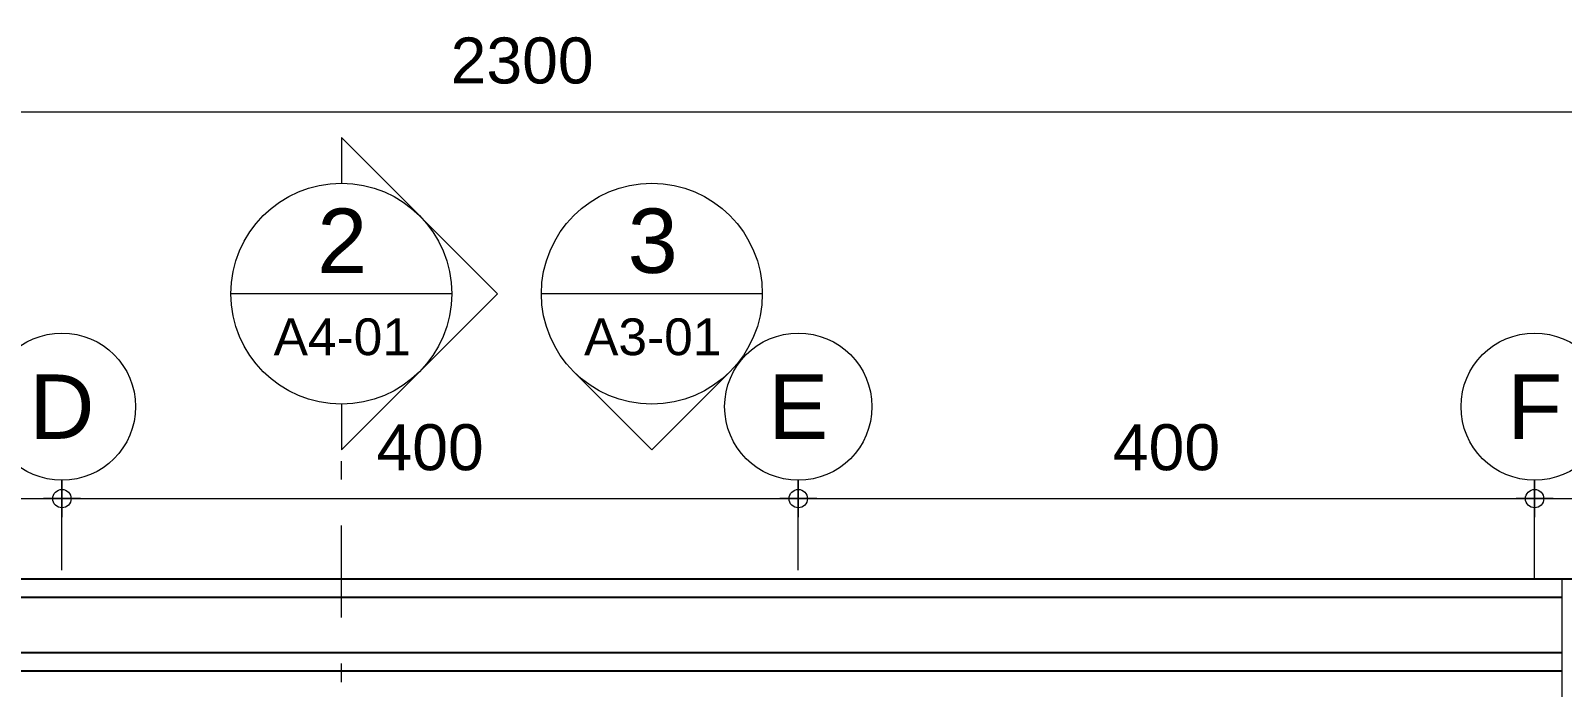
# Model space of a CAD drawing. Header units: millimetres. Extents: x -11 to 1625, y -267 to 180.
# Drawn here: x 1347.77 to 1356.09, y 142.07 to 145.64 of the extents above; entities that cross this region are included whole.
import ezdxf
from ezdxf.enums import TextEntityAlignment as Align

# ---------------------------------------------------------------- set-up
doc = ezdxf.new("R2010")
doc.units = ezdxf.units.MM
doc.linetypes.add('DASHDOT', pattern=[1, 0.5, -0.25, 0, -0.25])
for name, color, linetype, lineweight in [('lan', 7, 'Continuous', 15), ('not', 7, 'Continuous', 20), ('u', 6, 'Continuous', 20)]:
    doc.layers.add(name, color=color, linetype=linetype, lineweight=lineweight)
doc.styles.add('S', font='SIMPLEX', dxfattribs={"width": 1.1})
doc.styles.get("Standard").update_dxf_attribs({"font": 'ARIALUNI.TTF'})
doc.dimstyles.new('SK100', dxfattribs={"dimtxt": 0.25, "dimasz": 0.1, "dimexe": 0.1, "dimexo": 0, "dimgap": 0.15, "dimtad": 1, "dimdec": 0, "dimlfac": 100, "dimzin": 12, "dimdsep": 46, "dimtxsty": 'Standard', "dimblk": 'BULAT', "dimcen": 0.1, "dimclrd": 256, "dimclre": 256, "dimclrt": 256, "dimadec": 0, "dimazin": 3, "dimtfac": 1, "dimtdec": 0, "dimtofl": 0, "dimtmove": 0, "dimatfit": 3, "dimldrblk": 'BULAT', "dimfxl": 0, "dimtolj": 1, "dimtzin": 0, "dimlwd": -1, "dimlwe": -1, "dimarcsym": 0})

# ---------------------------------------------------------------- blocks, each defined once
blk = doc.blocks.new('BULAT')
for p, q in [((0, -1), (0, 1)), ((-1, 0), (1, 0))]:
    blk.add_line(p, q)
blk.add_circle((0, 0), 0.5)
blk = doc.blocks.new('*D1372')
at = {"layer": 'Defpoints', "color": 0, "ltscale": 0.15}
for p in [(1347.9393, 143.0929), (1344.9393, 142.7044), (1347.9393, 142.7044)]:
    blk.add_point(p, dxfattribs=at)
at = {"layer": 'u', "ltscale": 0.15}
for p, q in [((1344.9393, 142.7044), (1344.9393, 143.1929)), ((1347.9393, 142.7044), (1347.9393, 143.1929)), ((1345.0393, 143.0929), (1347.8393, 143.0929))]:
    blk.add_line(p, q, dxfattribs=at)
at = {"layer": 'u', "ltscale": 0.15, "xscale": 0.1, "yscale": 0.1, "zscale": 0.1, "rotation": 180}
blk.add_blockref('BULAT', (1344.9393, 143.0929), dxfattribs=at)
at = {"layer": 'u', "ltscale": 0.15, "xscale": 0.1, "yscale": 0.1, "zscale": 0.1}
blk.add_blockref('BULAT', (1347.9393, 143.0929), dxfattribs=at)
at = {"layer": 'u', "ltscale": 0.15, "insert": (1346.4393, 143.3707), "char_height": 0.25, "attachment_point": 5}
blk.add_mtext('\\A1;300', dxfattribs=at)
blk = doc.blocks.new('*D1373')
at = {"layer": 'Defpoints', "color": 0, "ltscale": 0.15}
for p in [(1355.9393, 143.0929), (1351.9393, 142.7044), (1355.9393, 142.6568)]:
    blk.add_point(p, dxfattribs=at)
at = {"layer": 'u', "ltscale": 0.15}
for p, q in [((1351.9393, 142.7044), (1351.9393, 143.1929)), ((1355.9393, 142.6568), (1355.9393, 143.1929)), ((1352.0393, 143.0929), (1355.8393, 143.0929))]:
    blk.add_line(p, q, dxfattribs=at)
at = {"layer": 'u', "ltscale": 0.15, "xscale": 0.1, "yscale": 0.1, "zscale": 0.1, "rotation": 180}
blk.add_blockref('BULAT', (1351.9393, 143.0929), dxfattribs=at)
at = {"layer": 'u', "ltscale": 0.15, "xscale": 0.1, "yscale": 0.1, "zscale": 0.1}
blk.add_blockref('BULAT', (1355.9393, 143.0929), dxfattribs=at)
at = {"layer": 'u', "ltscale": 0.15, "insert": (1353.9393, 143.3707), "char_height": 0.25, "attachment_point": 5}
blk.add_mtext('\\A1;400', dxfattribs=at)
blk = doc.blocks.new('*D1374')
at = {"layer": 'Defpoints', "color": 0, "ltscale": 0.15}
for p in [(1358.9393, 143.0929), (1358.9393, 142.7044), (1355.9393, 142.6568)]:
    blk.add_point(p, dxfattribs=at)
at = {"layer": 'u', "ltscale": 0.15}
for p, q in [((1355.9393, 142.6568), (1355.9393, 143.1929)), ((1358.9393, 142.7044), (1358.9393, 143.1929)), ((1356.0393, 143.0929), (1358.8393, 143.0929))]:
    blk.add_line(p, q, dxfattribs=at)
at = {"layer": 'u', "ltscale": 0.15, "xscale": 0.1, "yscale": 0.1, "zscale": 0.1, "rotation": 180}
blk.add_blockref('BULAT', (1355.9393, 143.0929), dxfattribs=at)
at = {"layer": 'u', "ltscale": 0.15, "xscale": 0.1, "yscale": 0.1, "zscale": 0.1}
blk.add_blockref('BULAT', (1358.9393, 143.0929), dxfattribs=at)
at = {"layer": 'u', "ltscale": 0.15, "insert": (1357.4393, 143.3707), "char_height": 0.25, "attachment_point": 5}
blk.add_mtext('\\A1;300', dxfattribs=at)
blk = doc.blocks.new('*D1375')
at = {"layer": 'Defpoints', "color": 0, "ltscale": 0.15}
for p in [(1351.9393, 143.0929), (1347.9393, 142.7044), (1351.9393, 142.7044)]:
    blk.add_point(p, dxfattribs=at)
at = {"layer": 'u', "ltscale": 0.15}
for p, q in [((1347.9393, 142.7044), (1347.9393, 143.1929)), ((1351.9393, 142.7044), (1351.9393, 143.1929)), ((1348.0393, 143.0929), (1351.8393, 143.0929))]:
    blk.add_line(p, q, dxfattribs=at)
at = {"layer": 'u', "ltscale": 0.15, "xscale": 0.1, "yscale": 0.1, "zscale": 0.1, "rotation": 180}
blk.add_blockref('BULAT', (1347.9393, 143.0929), dxfattribs=at)
at = {"layer": 'u', "ltscale": 0.15, "xscale": 0.1, "yscale": 0.1, "zscale": 0.1}
blk.add_blockref('BULAT', (1351.9393, 143.0929), dxfattribs=at)
at = {"layer": 'u', "ltscale": 0.15, "insert": (1349.9393, 143.3707), "char_height": 0.25, "attachment_point": 5}
blk.add_mtext('\\A1;400', dxfattribs=at)
blk = doc.blocks.new('NAV')
blk.add_circle((0, -0.4), 0.4)
at = {"style": 'S', "width": 0.75, "flags": 4}
blk.add_attdef('AV', text='', height=0.3, dxfattribs=at).set_placement((0, -0.4), align=Align.MIDDLE)
blk = doc.blocks.new('*D1393')
at = {"layer": 'Defpoints', "color": 0, "ltscale": 0.15}
for p in [(1361.9393, 145.1953), (1338.9393, 144.3729), (1361.9393, 144.4229)]:
    blk.add_point(p, dxfattribs=at)
at = {"layer": 'u', "ltscale": 0.15}
for p, q in [((1338.9393, 144.3729), (1338.9393, 145.2953)), ((1361.9393, 144.4229), (1361.9393, 145.2953)), ((1339.0393, 145.1953), (1361.8393, 145.1953))]:
    blk.add_line(p, q, dxfattribs=at)
at = {"layer": 'u', "ltscale": 0.15, "xscale": 0.1, "yscale": 0.1, "zscale": 0.1, "rotation": 180}
blk.add_blockref('BULAT', (1338.9393, 145.1953), dxfattribs=at)
at = {"layer": 'u', "ltscale": 0.15, "xscale": 0.1, "yscale": 0.1, "zscale": 0.1}
blk.add_blockref('BULAT', (1361.9393, 145.1953), dxfattribs=at)
at = {"layer": 'u', "ltscale": 0.15, "insert": (1350.4393, 145.473), "char_height": 0.25, "attachment_point": 5}
blk.add_mtext('\\A1;2300', dxfattribs=at)
blk = doc.blocks.new('Npkn')
for p, q in [((0, 0.8485), (0.8485, 0)), ((0, 0.8485), (0, 0.6)), ((0.6, 0), (-0.6, 0)), ((0, -0.8485), (0.8485, 0)), ((0, -0.6), (0, -0.8485))]:
    blk.add_line(p, q)
blk.add_circle((0, 0), 0.6)
at = {"color": 5, "style": 'S', "width": 0.75, "flags": 4}
blk.add_attdef('NO', text='', height=0.3, dxfattribs=at).set_placement((0.0048, 0.1129), align=Align.CENTER)
at = {"style": 'S', "width": 0.75, "flags": 4}
blk.add_attdef('NOLBR', text='', height=0.2, dxfattribs=at).set_placement((0.0048, -0.3342), align=Align.CENTER)
blk = doc.blocks.new('Ntb')
for p, q in [((0.6, 0), (-0.6, 0)), ((-0.4243, -0.4243), (0, -0.8485)), ((0.4243, -0.4243), (0, -0.8485))]:
    blk.add_line(p, q)
blk.add_circle((0, 0), 0.6)
at = {"color": 5, "style": 'S', "width": 0.75, "flags": 4}
blk.add_attdef('NO', text='', height=0.3, dxfattribs=at).set_placement((0.0048, 0.1129), align=Align.CENTER)
at = {"style": 'S', "width": 0.75, "flags": 4}
blk.add_attdef('NOLBR', text='', height=0.2, dxfattribs=at).set_placement((0.0048, -0.3342), align=Align.CENTER)

msp = doc.modelspace()

# ---------------------------------------------------------------- linework, layer by layer
for p, q in [((1337.1893084, 142.6568196), (1363.6893084, 142.6568196)), ((1337.2893084, 142.5568196), (1356.0893084, 142.5568196)), ((1337.5893084, 142.2568196), (1356.0893084, 142.2568196)), ((1337.6893084, 142.1568196), (1356.0893084, 142.1568196))]:
    msp.add_line(p, q)
at = {"layer": 'lan'}
for p in [(1356.0893084, 142.1568196), (1356.0893084, 141.8818196)]:
    msp.add_line(p, (1356.0893084, 142.6568196), dxfattribs=at)
at = {"layer": 'not', "linetype": 'DASHDOT'}
msp.add_line((1349.4574537, 139.146163), (1349.4574537, 143.3584162), dxfattribs=at)

# ---------------------------------------------------------------- block references
at = {"layer": 'not'}
ref = msp.add_blockref('Npkn', (1349.4574537, 144.2069443), dxfattribs=at)
ref.add_attrib('NO', '2', dxfattribs={"layer": '0', "height": 0.35, "flags": 4}).set_placement((1349.4622193, 144.3198469), align=Align.CENTER)
ref.add_attrib('NOLBR', 'A4-01', dxfattribs={"layer": '0', "height": 0.2, "flags": 4}).set_placement((1349.4622193, 143.8727066), align=Align.CENTER)
ref = msp.add_blockref('Ntb', (1351.1438919, 144.2069443), dxfattribs=at)
ref.add_attrib('NO', '3', dxfattribs={"layer": '0', "height": 0.35, "flags": 4}).set_placement((1351.1486575, 144.3198469), align=Align.CENTER)
ref.add_attrib('NOLBR', 'A3-01', dxfattribs={"layer": '0', "height": 0.2, "flags": 4}).set_placement((1351.1486575, 143.8727066), align=Align.CENTER)
ref = msp.add_blockref('NAV', (1347.9393084, 143.9929267), dxfattribs=at)
ref.add_attrib('AV', 'D', dxfattribs={"layer": '0', "height": 0.35, "flags": 4}).set_placement((1347.9393084, 143.5929267), align=Align.MIDDLE)
ref = msp.add_blockref('NAV', (1351.9393084, 143.9929267), dxfattribs=at)
ref.add_attrib('AV', 'E', dxfattribs={"layer": '0', "height": 0.35, "flags": 4}).set_placement((1351.9393084, 143.5929267), align=Align.MIDDLE)
ref = msp.add_blockref('NAV', (1355.9393084, 143.9929267), dxfattribs=at)
ref.add_attrib('AV', 'F', dxfattribs={"layer": '0', "height": 0.35, "flags": 4}).set_placement((1355.9393084, 143.5929267), align=Align.MIDDLE)

# ---------------------------------------------------------------- dimensions: what is measured, and where the dimension line sits
at = {"layer": 'u', "ltscale": 0.15}
for base, p1, p2, picture, middle in [((1361.9393084, 145.1952522), (1338.9393084, 144.3729267), (1361.9393084, 144.4229267), '*D1393', (1350.4393084, 145.1952522)), ((1347.9393084, 143.0929267), (1344.9393084, 142.7044163), (1347.9393084, 142.7044163), '*D1372', (1346.4393084, 143.0929267)), ((1351.9393084, 143.0929267), (1347.9393084, 142.7044163), (1351.9393084, 142.7044163), '*D1375', (1349.9393084, 143.0929267)), ((1355.9393084, 143.0929267), (1351.9393084, 142.7044163), (1355.9393084, 142.6568196), '*D1373', (1353.9393084, 143.0929267)), ((1358.9393084, 143.0929267), (1355.9393084, 142.6568196), (1358.9393084, 142.7044163), '*D1374', (1357.4393084, 143.0929267))]:
    dim = msp.add_linear_dim(base=base, p1=p1, p2=p2, dimstyle='SK100', dxfattribs=at)
    dim.commit()
    dim.dimension.update_dxf_attribs({"geometry": picture, "text_midpoint": middle, "dimtype": 160})

doc.saveas('drawing.dxf')
